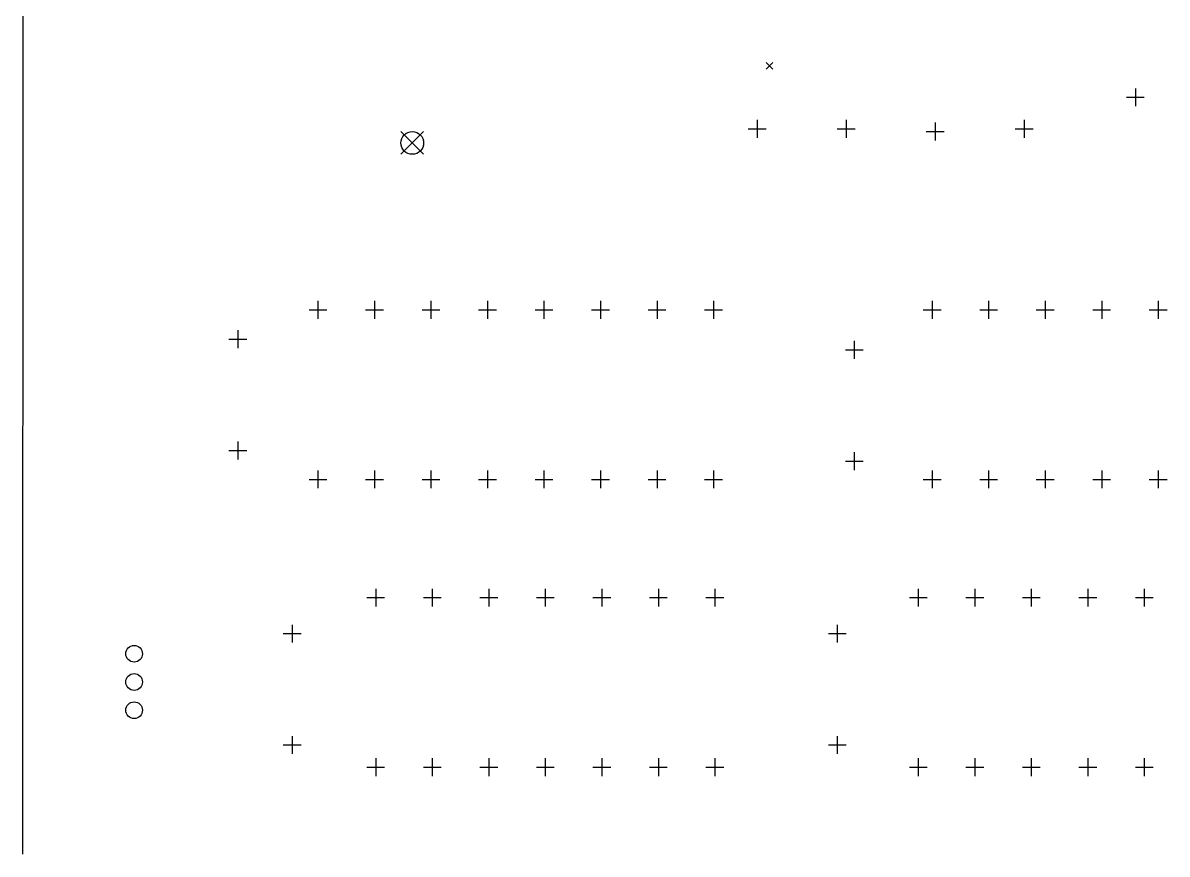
# Model space of a CAD drawing. Extents: x 1.25 to 9.55, y -6.99 to -1.14.
# Drawn here: x 1.339 to 3.363, y -5.532 to -4.061 of the extents above; entities that cross this region are included whole.
import ezdxf

# ---------------------------------------------------------------- set-up
doc = ezdxf.new("R2010")
doc.units = 0
doc.header["$MEASUREMENT"] = 0
doc.layers.add('BLACK', color=7, linetype='CONTINUOUS')

msp = doc.modelspace()

# ---------------------------------------------------------------- linework, layer by layer
at = {"layer": 'BLACK', "linetype": 'CONTINUOUS'}
for p, q in [((1.3386, -5.5317), (1.3392, -1.2437)), ((2.6539, -4.1316), (2.6658, -4.1434)), ((2.6658, -4.1316), (2.6539, -4.1434)), ((3.3071, -4.1772), (3.3071, -4.2087)), ((3.2913, -4.1929), (3.3228, -4.1929)), ((2.622, -4.2488), (2.6535, -4.2488)), ((2.6378, -4.2331), (2.6378, -4.2646)), ((2.7795, -4.2488), (2.811, -4.2488)), ((2.7953, -4.2331), (2.7953, -4.2646)), ((2.9528, -4.2378), (2.9528, -4.2693)), ((3.0945, -4.2488), (3.126, -4.2488)), ((3.1102, -4.2331), (3.1102, -4.2646)), ((2.0075, -4.2537), (2.0476, -4.2939)), ((2.0476, -4.2537), (2.0075, -4.2939)), ((2.937, -4.2535), (2.9685, -4.2535)), ((1.8606, -4.5531), (1.8606, -4.5846)), ((1.9606, -4.5531), (1.9606, -4.5846)), ((2.0606, -4.5531), (2.0606, -4.5846)), ((2.1606, -4.5531), (2.1606, -4.5846)), ((2.2606, -4.5531), (2.2606, -4.5846)), ((2.3606, -4.5531), (2.3606, -4.5846)), ((2.4606, -4.5531), (2.4606, -4.5846)), ((2.5606, -4.5531), (2.5606, -4.5846)), ((2.9474, -4.5531), (2.9474, -4.5846)), ((3.0474, -4.5531), (3.0474, -4.5846)), ((3.1474, -4.5531), (3.1474, -4.5846)), ((3.2474, -4.5531), (3.2474, -4.5846)), ((3.3474, -4.5531), (3.3474, -4.5846)), ((1.8449, -4.5689), (1.8764, -4.5689)), ((1.9449, -4.5689), (1.9764, -4.5689)), ((2.0449, -4.5689), (2.0764, -4.5689)), ((2.1449, -4.5689), (2.1764, -4.5689)), ((2.2449, -4.5689), (2.2764, -4.5689)), ((2.3449, -4.5689), (2.3764, -4.5689)), ((2.4449, -4.5689), (2.4764, -4.5689)), ((2.5449, -4.5689), (2.5764, -4.5689)), ((2.9317, -4.5689), (2.9632, -4.5689)), ((3.0317, -4.5689), (3.0632, -4.5689)), ((3.1317, -4.5689), (3.1632, -4.5689)), ((3.2317, -4.5689), (3.2632, -4.5689)), ((3.3317, -4.5689), (3.3632, -4.5689)), ((1.7189, -4.6051), (1.7189, -4.6366)), ((1.7031, -4.6209), (1.7346, -4.6209)), ((2.8096, -4.624), (2.8096, -4.6555)), ((2.7939, -4.6398), (2.8254, -4.6398)), ((1.7031, -4.8177), (1.7346, -4.8177)), ((1.7189, -4.802), (1.7189, -4.8335)), ((2.7939, -4.8366), (2.8254, -4.8366)), ((2.8096, -4.8209), (2.8096, -4.8524)), ((1.8606, -4.8531), (1.8606, -4.8846)), ((1.9606, -4.8531), (1.9606, -4.8846)), ((2.0606, -4.8531), (2.0606, -4.8846)), ((2.1606, -4.8531), (2.1606, -4.8846)), ((2.2606, -4.8531), (2.2606, -4.8846)), ((2.3606, -4.8531), (2.3606, -4.8846)), ((2.4606, -4.8531), (2.4606, -4.8846)), ((2.5606, -4.8531), (2.5606, -4.8846)), ((2.9474, -4.8531), (2.9474, -4.8846)), ((3.0474, -4.8531), (3.0474, -4.8846)), ((3.1474, -4.8531), (3.1474, -4.8846)), ((3.2474, -4.8531), (3.2474, -4.8846)), ((3.3474, -4.8531), (3.3474, -4.8846)), ((1.8449, -4.8689), (1.8764, -4.8689)), ((1.9449, -4.8689), (1.9764, -4.8689)), ((2.0449, -4.8689), (2.0764, -4.8689)), ((2.1449, -4.8689), (2.1764, -4.8689)), ((2.2449, -4.8689), (2.2764, -4.8689)), ((2.3449, -4.8689), (2.3764, -4.8689)), ((2.4449, -4.8689), (2.4764, -4.8689)), ((2.5449, -4.8689), (2.5764, -4.8689)), ((2.9317, -4.8689), (2.9632, -4.8689)), ((3.0317, -4.8689), (3.0632, -4.8689)), ((3.1317, -4.8689), (3.1632, -4.8689)), ((3.2317, -4.8689), (3.2632, -4.8689)), ((3.3317, -4.8689), (3.3632, -4.8689)), ((1.9472, -5.078), (1.9787, -5.078)), ((1.963, -5.0622), (1.963, -5.0937)), ((2.0472, -5.078), (2.0787, -5.078)), ((2.063, -5.0622), (2.063, -5.0937)), ((2.1472, -5.078), (2.1787, -5.078)), ((2.163, -5.0622), (2.163, -5.0937)), ((2.2472, -5.078), (2.2787, -5.078)), ((2.263, -5.0622), (2.263, -5.0937)), ((2.3472, -5.078), (2.3787, -5.078)), ((2.363, -5.0622), (2.363, -5.0937)), ((2.4472, -5.078), (2.4787, -5.078)), ((2.463, -5.0622), (2.463, -5.0937)), ((2.5472, -5.078), (2.5787, -5.078)), ((2.563, -5.0622), (2.563, -5.0937)), ((2.9071, -5.078), (2.9386, -5.078)), ((2.9228, -5.0622), (2.9228, -5.0937)), ((3.0071, -5.078), (3.0386, -5.078)), ((3.0228, -5.0622), (3.0228, -5.0937)), ((3.1071, -5.078), (3.1386, -5.078)), ((3.1228, -5.0622), (3.1228, -5.0937)), ((3.2071, -5.078), (3.2386, -5.078)), ((3.2228, -5.0622), (3.2228, -5.0937)), ((3.3071, -5.078), (3.3386, -5.078)), ((3.3228, -5.0622), (3.3228, -5.0937)), ((1.7992, -5.1417), (1.8307, -5.1417)), ((1.815, -5.126), (1.815, -5.1575)), ((2.7638, -5.1417), (2.7953, -5.1417)), ((2.7795, -5.126), (2.7795, -5.1575)), ((1.815, -5.3228), (1.815, -5.3543)), ((2.7795, -5.3228), (2.7795, -5.3543)), ((1.7992, -5.3386), (1.8307, -5.3386)), ((2.7638, -5.3386), (2.7953, -5.3386)), ((1.963, -5.3622), (1.963, -5.3937)), ((2.063, -5.3622), (2.063, -5.3937)), ((2.163, -5.3622), (2.163, -5.3937)), ((2.263, -5.3622), (2.263, -5.3937)), ((2.363, -5.3622), (2.363, -5.3937)), ((2.463, -5.3622), (2.463, -5.3937)), ((2.563, -5.3622), (2.563, -5.3937)), ((2.9228, -5.3622), (2.9228, -5.3937)), ((3.0228, -5.3622), (3.0228, -5.3937)), ((3.1228, -5.3622), (3.1228, -5.3937)), ((3.2228, -5.3622), (3.2228, -5.3937)), ((3.3228, -5.3622), (3.3228, -5.3937)), ((1.9472, -5.378), (1.9787, -5.378)), ((2.0472, -5.378), (2.0787, -5.378)), ((2.1472, -5.378), (2.1787, -5.378)), ((2.2472, -5.378), (2.2787, -5.378)), ((2.3472, -5.378), (2.3787, -5.378)), ((2.4472, -5.378), (2.4787, -5.378)), ((2.5472, -5.378), (2.5787, -5.378)), ((2.9071, -5.378), (2.9386, -5.378)), ((3.0071, -5.378), (3.0386, -5.378)), ((3.1071, -5.378), (3.1386, -5.378)), ((3.2071, -5.378), (3.2386, -5.378)), ((3.3071, -5.378), (3.3386, -5.378))]:
    msp.add_line(p, q, dxfattribs=at)
at = {"layer": 'BLACK'}
for centre, radius in [((2.0276, -4.2738), 0.0201), ((1.5354, -5.1772), 0.0148), ((1.5354, -5.2272), 0.0148), ((1.5354, -5.2772), 0.0148)]:
    msp.add_circle(centre, radius, dxfattribs=at)

doc.saveas('drawing.dxf')
